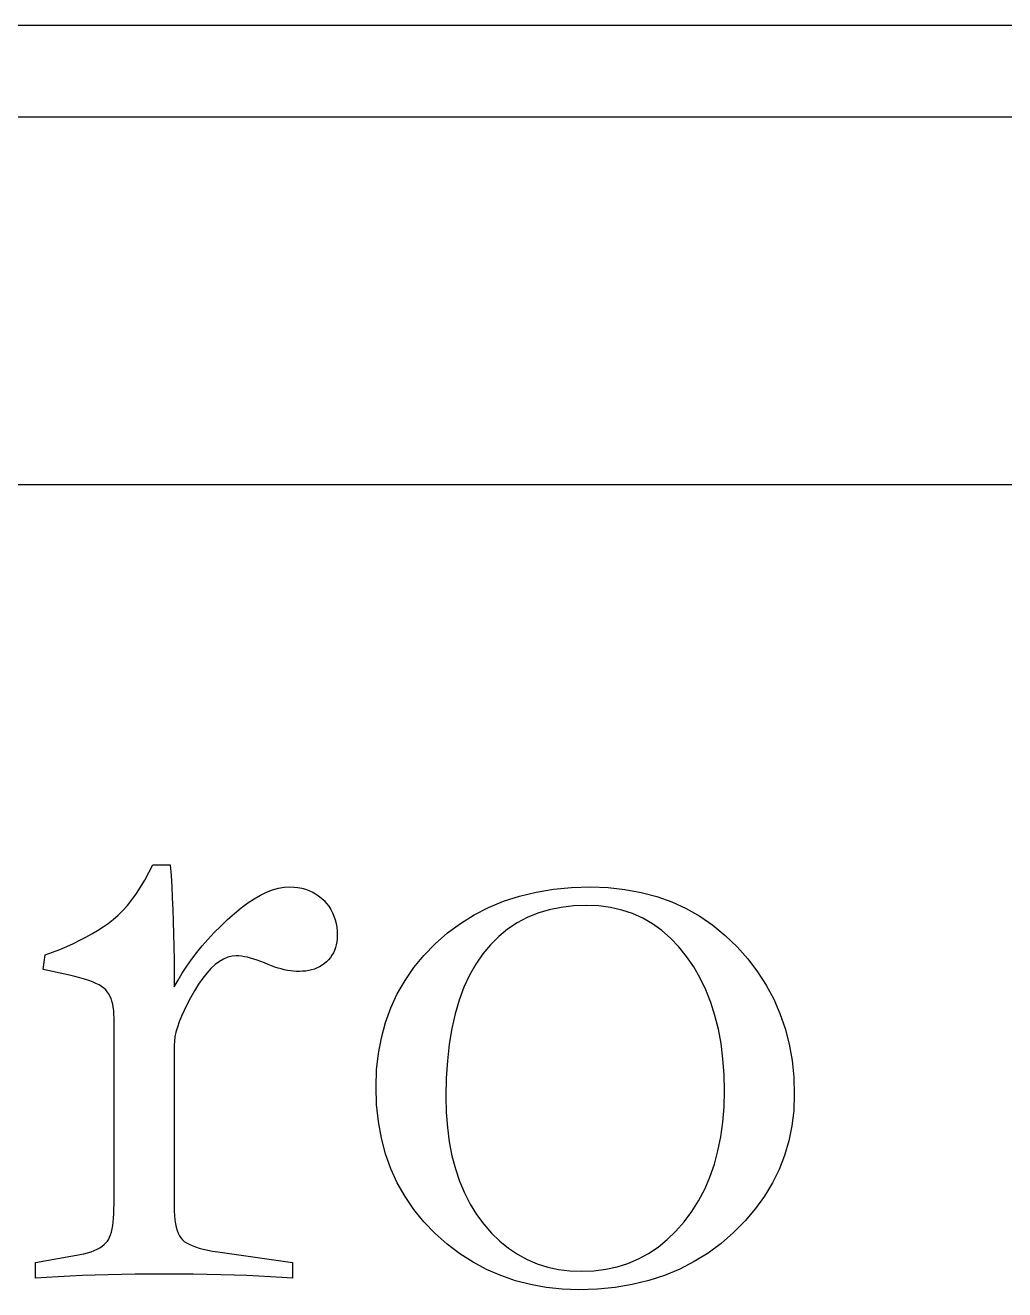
# Model space of a CAD drawing. Header units: millimetres. Extents: x -210 to 210, y -148 to 148.
# Drawn here: x -159.463 to -156.8, y 95.616 to 99.055 of the extents above; entities that cross this region are included whole.
import ezdxf

# ---------------------------------------------------------------- set-up
doc = ezdxf.new("R2010")
doc.units = ezdxf.units.MM
doc.layers.get('0').update_dxf_attribs({"lineweight": 18})

msp = doc.modelspace()

# ---------------------------------------------------------------- linework, layer by layer
at = {"color": 7, "lineweight": 30}
for p, q in [((-167.491, 99.0554), (-131.491, 99.0554)), ((-131.741, 98.8054), (-167.241, 98.8054)), ((-132.741, 97.8054), (-166.241, 97.8054))]:
    msp.add_line(p, q, dxfattribs=at)
at = {"color": 7, "lineweight": 30, "ltscale": 0.000577991}
msp.add_line((-159.1384, 96.7302), (-159.1273, 96.7505), dxfattribs=at)
at = {"color": 7, "lineweight": 30, "ltscale": 0.000601702}
msp.add_line((-159.1273, 96.7505), (-159.1166, 96.7721), dxfattribs=at)
at = {"color": 7, "lineweight": 30, "ltscale": 0.001188}
msp.add_line((-159.1166, 96.7721), (-159.0691, 96.7721), dxfattribs=at)
at = {"color": 7, "lineweight": 30, "ltscale": 0.000726349}
msp.add_line((-159.0691, 96.7721), (-159.0671, 96.7431), dxfattribs=at)
at = {"color": 7, "lineweight": 30, "ltscale": 0.000554909}
msp.add_line((-159.1497, 96.7111), (-159.1384, 96.7302), dxfattribs=at)
at = {"color": 7, "lineweight": 30, "ltscale": 0.00074956}
msp.add_line((-159.0671, 96.7431), (-159.0653, 96.7131), dxfattribs=at)
at = {"color": 7, "lineweight": 30, "ltscale": 0.000511705}
msp.add_line((-159.1734, 96.6767), (-159.1614, 96.6933), dxfattribs=at)
at = {"color": 7, "lineweight": 30, "ltscale": 0.000532569}
msp.add_line((-159.1614, 96.6933), (-159.1497, 96.7111), dxfattribs=at)
at = {"color": 7, "lineweight": 30, "ltscale": 0.000773113}
msp.add_line((-159.0653, 96.7131), (-159.0637, 96.6823), dxfattribs=at)
at = {"color": 7, "lineweight": 30, "ltscale": 0.000796486}
msp.add_line((-159.0637, 96.6823), (-159.0624, 96.6504), dxfattribs=at)
at = {"color": 7, "lineweight": 30, "ltscale": 0.000492272}
msp.add_line((-158.8407, 96.6795), (-158.8236, 96.6892), dxfattribs=at)
at = {"color": 7, "lineweight": 30, "ltscale": 0.00046163}
msp.add_line((-158.8236, 96.6892), (-158.807, 96.6972), dxfattribs=at)
at = {"color": 7, "lineweight": 30, "ltscale": 0.000435074}
msp.add_line((-158.807, 96.6972), (-158.7907, 96.7034), dxfattribs=at)
at = {"color": 7, "lineweight": 30, "ltscale": 0.000411129}
msp.add_line((-158.7907, 96.7034), (-158.7749, 96.7078), dxfattribs=at)
at = {"color": 7, "lineweight": 30, "ltscale": 0.00039096}
msp.add_line((-158.7749, 96.7078), (-158.7594, 96.7105), dxfattribs=at)
at = {"color": 7, "lineweight": 30, "ltscale": 0.000375256}
msp.add_line((-158.7594, 96.7105), (-158.7445, 96.7114), dxfattribs=at)
at = {"color": 7, "lineweight": 30, "ltscale": 0.00028473}
msp.add_line((-158.7445, 96.7114), (-158.7331, 96.711), dxfattribs=at)
at = {"color": 7, "lineweight": 30, "ltscale": 0.000275288}
msp.add_line((-158.7331, 96.711), (-158.7221, 96.7099), dxfattribs=at)
at = {"color": 7, "lineweight": 30, "ltscale": 0.000266479}
msp.add_line((-158.7221, 96.7099), (-158.7116, 96.708), dxfattribs=at)
at = {"color": 7, "lineweight": 30, "ltscale": 0.000259201}
msp.add_line((-158.7116, 96.708), (-158.7016, 96.7054), dxfattribs=at)
at = {"color": 7, "lineweight": 30, "ltscale": 0.000253586}
msp.add_line((-158.7016, 96.7054), (-158.692, 96.7021), dxfattribs=at)
at = {"color": 7, "lineweight": 30, "ltscale": 0.000250444}
msp.add_line((-158.692, 96.7021), (-158.6828, 96.6981), dxfattribs=at)
at = {"color": 7, "lineweight": 30, "ltscale": 0.000248432}
msp.add_line((-158.6828, 96.6981), (-158.6742, 96.6932), dxfattribs=at)
at = {"color": 7, "lineweight": 30, "ltscale": 0.00024821}
msp.add_line((-158.6742, 96.6932), (-158.6659, 96.6877), dxfattribs=at)
at = {"color": 7, "lineweight": 30, "ltscale": 0.000250695}
msp.add_line((-158.6659, 96.6877), (-158.6581, 96.6814), dxfattribs=at)
at = {"color": 7, "lineweight": 30, "ltscale": 0.001135}
msp.add_line((-158.1624, 96.6728), (-158.1192, 96.6866), dxfattribs=at)
at = {"color": 7, "lineweight": 30, "ltscale": 0.001163}
msp.add_line((-158.1192, 96.6866), (-158.074, 96.6975), dxfattribs=at)
at = {"color": 7, "lineweight": 30, "ltscale": 0.001197}
msp.add_line((-158.074, 96.6975), (-158.0267, 96.7052), dxfattribs=at)
at = {"color": 7, "lineweight": 30, "ltscale": 0.001237}
msp.add_line((-158.0267, 96.7052), (-157.9775, 96.7098), dxfattribs=at)
at = {"color": 7, "lineweight": 30, "ltscale": 0.001282}
msp.add_line((-157.9775, 96.7098), (-157.9262, 96.7114), dxfattribs=at)
at = {"color": 7, "lineweight": 30, "ltscale": 0.001193}
msp.add_line((-157.9262, 96.7114), (-157.8785, 96.7097), dxfattribs=at)
at = {"color": 7, "lineweight": 30, "ltscale": 0.001155}
for p, q in [((-157.8785, 96.7097), (-157.8326, 96.7049)), ((-158.5095, 96.1676), (-158.5079, 96.2138))]:
    msp.add_line(p, q, dxfattribs=at)
at = {"color": 7, "lineweight": 30, "ltscale": 0.001124}
msp.add_line((-157.8326, 96.7049), (-157.7883, 96.6967), dxfattribs=at)
at = {"color": 7, "lineweight": 30, "ltscale": 0.001099}
for p, q in [((-157.7883, 96.6967), (-157.7459, 96.6854)), ((-157.3968, 96.3262), (-157.3859, 96.2836))]:
    msp.add_line(p, q, dxfattribs=at)
at = {"color": 7, "lineweight": 30, "ltscale": 0.001081}
msp.add_line((-157.7459, 96.6854), (-157.7052, 96.6708), dxfattribs=at)
at = {"color": 7, "lineweight": 30, "ltscale": 0.000456267}
msp.add_line((-159.2112, 96.6344), (-159.1983, 96.6473), dxfattribs=at)
at = {"color": 7, "lineweight": 30, "ltscale": 0.000472927}
msp.add_line((-159.1983, 96.6473), (-159.1857, 96.6614), dxfattribs=at)
at = {"color": 7, "lineweight": 30, "ltscale": 0.000491737}
msp.add_line((-159.1857, 96.6614), (-159.1734, 96.6767), dxfattribs=at)
at = {"color": 7, "lineweight": 30, "ltscale": 0.0008201}
msp.add_line((-159.0624, 96.6504), (-159.0612, 96.6177), dxfattribs=at)
at = {"color": 7, "lineweight": 30, "ltscale": 0.000593408}
msp.add_line((-158.8946, 96.6397), (-158.8762, 96.6548), dxfattribs=at)
at = {"color": 7, "lineweight": 30, "ltscale": 0.000557799}
msp.add_line((-158.8762, 96.6548), (-158.8583, 96.668), dxfattribs=at)
at = {"color": 7, "lineweight": 30, "ltscale": 0.000523833}
msp.add_line((-158.8583, 96.668), (-158.8407, 96.6795), dxfattribs=at)
at = {"color": 7, "lineweight": 30, "ltscale": 0.000254164}
msp.add_line((-158.6581, 96.6814), (-158.6507, 96.6744), dxfattribs=at)
at = {"color": 7, "lineweight": 30, "ltscale": 0.000254512}
msp.add_line((-158.6507, 96.6744), (-158.644, 96.6668), dxfattribs=at)
at = {"color": 7, "lineweight": 30, "ltscale": 0.00025116}
msp.add_line((-158.644, 96.6668), (-158.6379, 96.6588), dxfattribs=at)
at = {"color": 7, "lineweight": 30, "ltscale": 0.000249815}
msp.add_line((-158.6379, 96.6588), (-158.6326, 96.6503), dxfattribs=at)
at = {"color": 7, "lineweight": 30, "ltscale": 0.000250309}
msp.add_line((-158.6326, 96.6503), (-158.6279, 96.6415), dxfattribs=at)
at = {"color": 7, "lineweight": 30, "ltscale": 0.001102}
for p, q in [((-158.2429, 96.6357), (-158.2037, 96.6558)), ((-158.4838, 95.986), (-158.495, 96.0286)), ((-158.0031, 95.6175), (-158.047, 95.6221))]:
    msp.add_line(p, q, dxfattribs=at)
at = {"color": 7, "lineweight": 30, "ltscale": 0.001115}
msp.add_line((-158.2037, 96.6558), (-158.1624, 96.6728), dxfattribs=at)
at = {"color": 7, "lineweight": 30, "ltscale": 0.00080152}
msp.add_line((-158.0387, 96.6493), (-158.0694, 96.6401), dxfattribs=at)
at = {"color": 7, "lineweight": 30, "ltscale": 0.000825374}
msp.add_line((-158.0063, 96.6559), (-158.0387, 96.6493), dxfattribs=at)
at = {"color": 7, "lineweight": 30, "ltscale": 0.000854902}
msp.add_line((-157.9724, 96.6599), (-158.0063, 96.6559), dxfattribs=at)
at = {"color": 7, "lineweight": 30, "ltscale": 0.000890962}
msp.add_line((-157.9368, 96.6612), (-157.9724, 96.6599), dxfattribs=at)
at = {"color": 7, "lineweight": 30, "ltscale": 0.000828509}
msp.add_line((-157.9036, 96.6598), (-157.9368, 96.6612), dxfattribs=at)
at = {"color": 7, "lineweight": 30, "ltscale": 0.00080175}
msp.add_line((-157.8718, 96.6557), (-157.9036, 96.6598), dxfattribs=at)
at = {"color": 7, "lineweight": 30, "ltscale": 0.000781648}
msp.add_line((-157.8414, 96.6487), (-157.8718, 96.6557), dxfattribs=at)
at = {"color": 7, "lineweight": 30, "ltscale": 0.000768603}
msp.add_line((-157.8122, 96.639), (-157.8414, 96.6487), dxfattribs=at)
at = {"color": 7, "lineweight": 30, "ltscale": 0.001072}
msp.add_line((-157.7052, 96.6708), (-157.6662, 96.6529), dxfattribs=at)
at = {"color": 7, "lineweight": 30, "ltscale": 0.00107}
msp.add_line((-157.6662, 96.6529), (-157.6289, 96.6318), dxfattribs=at)
at = {"color": 7, "lineweight": 30, "ltscale": 0.000427379}
msp.add_line((-159.2381, 96.6124), (-159.2245, 96.6228), dxfattribs=at)
at = {"color": 7, "lineweight": 30, "ltscale": 0.000440605}
msp.add_line((-159.2245, 96.6228), (-159.2112, 96.6344), dxfattribs=at)
at = {"color": 7, "lineweight": 30, "ltscale": 0.000843761}
msp.add_line((-159.0612, 96.6177), (-159.0603, 96.5839), dxfattribs=at)
at = {"color": 7, "lineweight": 30, "ltscale": 0.000642002}
msp.add_line((-158.9319, 96.6052), (-158.9134, 96.6229), dxfattribs=at)
at = {"color": 7, "lineweight": 30, "ltscale": 0.000630294}
msp.add_line((-158.9134, 96.6229), (-158.8946, 96.6397), dxfattribs=at)
at = {"color": 7, "lineweight": 30, "ltscale": 0.00025183}
msp.add_line((-158.6279, 96.6415), (-158.624, 96.6322), dxfattribs=at)
at = {"color": 7, "lineweight": 30, "ltscale": 0.0002561}
msp.add_line((-158.624, 96.6322), (-158.6208, 96.6225), dxfattribs=at)
at = {"color": 7, "lineweight": 30, "ltscale": 0.000260726}
msp.add_line((-158.6208, 96.6225), (-158.6183, 96.6123), dxfattribs=at)
at = {"color": 7, "lineweight": 30, "ltscale": 0.001095}
msp.add_line((-158.2801, 96.6125), (-158.2429, 96.6357), dxfattribs=at)
at = {"color": 7, "lineweight": 30, "ltscale": 0.000774355}
msp.add_line((-158.1259, 96.6137), (-158.1517, 96.5965), dxfattribs=at)
at = {"color": 7, "lineweight": 30, "ltscale": 0.000776003}
msp.add_line((-158.0984, 96.6282), (-158.1259, 96.6137), dxfattribs=at)
at = {"color": 7, "lineweight": 30, "ltscale": 0.000784614}
msp.add_line((-158.0694, 96.6401), (-158.0984, 96.6282), dxfattribs=at)
at = {"color": 7, "lineweight": 30, "ltscale": 0.000763186}
msp.add_line((-157.7843, 96.6266), (-157.8122, 96.639), dxfattribs=at)
at = {"color": 7, "lineweight": 30, "ltscale": 0.000764715}
msp.add_line((-157.7578, 96.6113), (-157.7843, 96.6266), dxfattribs=at)
at = {"color": 7, "lineweight": 30, "ltscale": 0.001077}
for p, q in [((-157.6289, 96.6318), (-157.5934, 96.6075)), ((-158.3035, 96.3262), (-158.3105, 96.2837))]:
    msp.add_line(p, q, dxfattribs=at)
at = {"color": 7, "lineweight": 30, "ltscale": 0.000461275}
msp.add_line((-159.2984, 96.5752), (-159.2823, 96.5841), dxfattribs=at)
at = {"color": 7, "lineweight": 30, "ltscale": 0.000448992}
msp.add_line((-159.2823, 96.5841), (-159.2669, 96.5933), dxfattribs=at)
at = {"color": 7, "lineweight": 30, "ltscale": 0.00043715}
msp.add_line((-159.2669, 96.5933), (-159.2521, 96.6027), dxfattribs=at)
at = {"color": 7, "lineweight": 30, "ltscale": 0.00042652}
msp.add_line((-159.2521, 96.6027), (-159.2381, 96.6124), dxfattribs=at)
at = {"color": 7, "lineweight": 30, "ltscale": 0.00086729}
msp.add_line((-159.0603, 96.5839), (-159.0595, 96.5492), dxfattribs=at)
at = {"color": 7, "lineweight": 30, "ltscale": 0.000615005}
msp.add_line((-158.9664, 96.5693), (-158.9496, 96.5873), dxfattribs=at)
at = {"color": 7, "lineweight": 30, "ltscale": 0.000628505}
msp.add_line((-158.9496, 96.5873), (-158.9319, 96.6052), dxfattribs=at)
at = {"color": 7, "lineweight": 30, "ltscale": 0.000267787}
msp.add_line((-158.6183, 96.6123), (-158.6165, 96.6018), dxfattribs=at)
at = {"color": 7, "lineweight": 30, "ltscale": 0.000275763}
msp.add_line((-158.6165, 96.6018), (-158.6155, 96.5908), dxfattribs=at)
at = {"color": 7, "lineweight": 30, "ltscale": 0.000285272}
msp.add_line((-158.6155, 96.5908), (-158.6151, 96.5794), dxfattribs=at)
at = {"color": 7, "lineweight": 30, "ltscale": 0.000219834}
msp.add_line((-158.6151, 96.5794), (-158.6154, 96.5706), dxfattribs=at)
at = {"color": 7, "lineweight": 30, "ltscale": 0.001108}
msp.add_line((-158.3485, 96.5569), (-158.3153, 96.5863), dxfattribs=at)
at = {"color": 7, "lineweight": 30, "ltscale": 0.001098}
for p, q in [((-158.3153, 96.5863), (-158.2801, 96.6125)), ((-158.3485, 95.769), (-158.3791, 95.8006)), ((-158.3156, 95.74), (-158.3485, 95.769))]:
    msp.add_line(p, q, dxfattribs=at)
at = {"color": 7, "lineweight": 30, "ltscale": 0.000780498}
msp.add_line((-158.1517, 96.5965), (-158.1758, 96.5767), dxfattribs=at)
at = {"color": 7, "lineweight": 30, "ltscale": 0.000774551}
msp.add_line((-157.7326, 96.5933), (-157.7578, 96.6113), dxfattribs=at)
at = {"color": 7, "lineweight": 30, "ltscale": 0.000791713}
msp.add_line((-157.7087, 96.5725), (-157.7326, 96.5933), dxfattribs=at)
at = {"color": 7, "lineweight": 30, "ltscale": 0.00109}
msp.add_line((-157.5934, 96.6075), (-157.5596, 96.5799), dxfattribs=at)
at = {"color": 7, "lineweight": 30, "ltscale": 0.001111}
for p, q in [((-157.5596, 96.5799), (-157.5276, 96.549)), ((-157.5708, 95.7421), (-157.6065, 95.7156))]:
    msp.add_line(p, q, dxfattribs=at)
at = {"color": 7, "lineweight": 30, "ltscale": 0.000511969}
msp.add_line((-159.3698, 96.5418), (-159.3509, 96.5498), dxfattribs=at)
at = {"color": 7, "lineweight": 30, "ltscale": 0.000499038}
msp.add_line((-159.3509, 96.5498), (-159.3328, 96.5581), dxfattribs=at)
at = {"color": 7, "lineweight": 30, "ltscale": 0.00048565}
msp.add_line((-159.3328, 96.5581), (-159.3153, 96.5665), dxfattribs=at)
at = {"color": 7, "lineweight": 30, "ltscale": 0.000473284}
msp.add_line((-159.3153, 96.5665), (-159.2984, 96.5752), dxfattribs=at)
at = {"color": 7, "lineweight": 30, "ltscale": 0.000890826}
msp.add_line((-159.0595, 96.5492), (-159.059, 96.5136), dxfattribs=at)
at = {"color": 7, "lineweight": 30, "ltscale": 0.000590429}
msp.add_line((-158.9972, 96.5329), (-158.9822, 96.5511), dxfattribs=at)
at = {"color": 7, "lineweight": 30, "ltscale": 0.000602735}
msp.add_line((-158.9822, 96.5511), (-158.9664, 96.5693), dxfattribs=at)
at = {"color": 7, "lineweight": 30, "ltscale": 0.000194327}
msp.add_line((-158.6198, 96.5464), (-158.6224, 96.5391), dxfattribs=at)
at = {"color": 7, "lineweight": 30, "ltscale": 0.000198571}
msp.add_line((-158.6177, 96.5541), (-158.6198, 96.5464), dxfattribs=at)
at = {"color": 7, "lineweight": 30, "ltscale": 0.000204395}
msp.add_line((-158.6163, 96.5622), (-158.6177, 96.5541), dxfattribs=at)
at = {"color": 7, "lineweight": 30, "ltscale": 0.00021173}
msp.add_line((-158.6154, 96.5706), (-158.6163, 96.5622), dxfattribs=at)
at = {"color": 7, "lineweight": 30, "ltscale": 0.001101}
msp.add_line((-158.3791, 96.5253), (-158.3485, 96.5569), dxfattribs=at)
at = {"color": 7, "lineweight": 30, "ltscale": 0.000815567}
msp.add_line((-158.1983, 96.5543), (-158.2192, 96.5292), dxfattribs=at)
at = {"color": 7, "lineweight": 30, "ltscale": 0.00079479}
msp.add_line((-158.1758, 96.5767), (-158.1983, 96.5543), dxfattribs=at)
at = {"color": 7, "lineweight": 30, "ltscale": 0.000815348}
msp.add_line((-157.6861, 96.549), (-157.7087, 96.5725), dxfattribs=at)
at = {"color": 7, "lineweight": 30, "ltscale": 0.000845712}
msp.add_line((-157.6649, 96.5226), (-157.6861, 96.549), dxfattribs=at)
at = {"color": 7, "lineweight": 30, "ltscale": 0.001113}
for p, q in [((-157.5276, 96.549), (-157.498, 96.5158)), ((-157.5619, 96.1571), (-157.563, 96.2016))]:
    msp.add_line(p, q, dxfattribs=at)
at = {"color": 7, "lineweight": 30, "ltscale": 0.000998674}
msp.add_line((-159.4149, 96.487), (-159.4096, 96.5266), dxfattribs=at)
at = {"color": 7, "lineweight": 30, "ltscale": 0.000540241}
msp.add_line((-159.4096, 96.5266), (-159.3894, 96.5341), dxfattribs=at)
at = {"color": 7, "lineweight": 30, "ltscale": 0.000526039}
msp.add_line((-159.3894, 96.5341), (-159.3698, 96.5418), dxfattribs=at)
at = {"color": 7, "lineweight": 30, "ltscale": 0.000914606}
msp.add_line((-159.059, 96.5136), (-159.0587, 96.477), dxfattribs=at)
at = {"color": 7, "lineweight": 30, "ltscale": 0.000568725}
msp.add_line((-159.0244, 96.4959), (-159.0112, 96.5144), dxfattribs=at)
at = {"color": 7, "lineweight": 30, "ltscale": 0.000579247}
msp.add_line((-159.0112, 96.5144), (-158.9972, 96.5329), dxfattribs=at)
at = {"color": 7, "lineweight": 30, "ltscale": 0.000330274}
msp.add_line((-158.9242, 96.5154), (-158.9357, 96.5087), dxfattribs=at)
at = {"color": 7, "lineweight": 30, "ltscale": 0.000311207}
msp.add_line((-158.9127, 96.5201), (-158.9242, 96.5154), dxfattribs=at)
at = {"color": 7, "lineweight": 30, "ltscale": 0.000297037}
msp.add_line((-158.9012, 96.523), (-158.9127, 96.5201), dxfattribs=at)
at = {"color": 7, "lineweight": 30, "ltscale": 0.000290135}
msp.add_line((-158.8896, 96.5239), (-158.9012, 96.523), dxfattribs=at)
at = {"color": 7, "lineweight": 30, "ltscale": 0.000176338}
msp.add_line((-158.8826, 96.5237), (-158.8896, 96.5239), dxfattribs=at)
at = {"color": 7, "lineweight": 30, "ltscale": 0.000186259}
msp.add_line((-158.8752, 96.523), (-158.8826, 96.5237), dxfattribs=at)
at = {"color": 7, "lineweight": 30, "ltscale": 0.000196783}
msp.add_line((-158.8674, 96.5218), (-158.8752, 96.523), dxfattribs=at)
at = {"color": 7, "lineweight": 30, "ltscale": 0.000208653}
msp.add_line((-158.8592, 96.5201), (-158.8674, 96.5218), dxfattribs=at)
at = {"color": 7, "lineweight": 30, "ltscale": 0.000219504}
msp.add_line((-158.8507, 96.518), (-158.8592, 96.5201), dxfattribs=at)
at = {"color": 7, "lineweight": 30, "ltscale": 0.0002314}
msp.add_line((-158.8418, 96.5154), (-158.8507, 96.518), dxfattribs=at)
at = {"color": 7, "lineweight": 30, "ltscale": 0.000244459}
msp.add_line((-158.8325, 96.5123), (-158.8418, 96.5154), dxfattribs=at)
at = {"color": 7, "lineweight": 30, "ltscale": 0.000257017}
msp.add_line((-158.8229, 96.5087), (-158.8325, 96.5123), dxfattribs=at)
at = {"color": 7, "lineweight": 30, "ltscale": 0.000194216}
msp.add_line((-158.6386, 96.5136), (-158.6442, 96.5081), dxfattribs=at)
at = {"color": 7, "lineweight": 30, "ltscale": 0.000190731}
msp.add_line((-158.6337, 96.5194), (-158.6386, 96.5136), dxfattribs=at)
at = {"color": 7, "lineweight": 30, "ltscale": 0.000189602}
msp.add_line((-158.6294, 96.5256), (-158.6337, 96.5194), dxfattribs=at)
at = {"color": 7, "lineweight": 30, "ltscale": 0.000189523}
msp.add_line((-158.6256, 96.5322), (-158.6294, 96.5256), dxfattribs=at)
at = {"color": 7, "lineweight": 30, "ltscale": 0.000190845}
msp.add_line((-158.6224, 96.5391), (-158.6256, 96.5322), dxfattribs=at)
at = {"color": 7, "lineweight": 30, "ltscale": 0.001078}
msp.add_line((-158.4065, 96.492), (-158.3791, 96.5253), dxfattribs=at)
at = {"color": 7, "lineweight": 30, "ltscale": 0.000838993}
msp.add_line((-158.2192, 96.5292), (-158.2382, 96.5016), dxfattribs=at)
at = {"color": 7, "lineweight": 30, "ltscale": 0.000866304}
msp.add_line((-157.6453, 96.494), (-157.6649, 96.5226), dxfattribs=at)
at = {"color": 7, "lineweight": 30, "ltscale": 0.001093}
for p, q in [((-157.498, 96.5158), (-157.4716, 96.481)), ((-158.5031, 96.2584), (-158.495, 96.3013))]:
    msp.add_line(p, q, dxfattribs=at)
at = {"color": 7, "lineweight": 30, "ltscale": 0.001826}
msp.add_line((-159.3436, 96.4712), (-159.4149, 96.487), dxfattribs=at)
at = {"color": 7, "lineweight": 30, "ltscale": 0.00093842}
msp.add_line((-159.0587, 96.477), (-159.0586, 96.4395), dxfattribs=at)
at = {"color": 7, "lineweight": 30, "ltscale": 0.000549578}
msp.add_line((-159.0481, 96.4584), (-159.0367, 96.4772), dxfattribs=at)
at = {"color": 7, "lineweight": 30, "ltscale": 0.000558641}
msp.add_line((-159.0367, 96.4772), (-159.0244, 96.4959), dxfattribs=at)
at = {"color": 7, "lineweight": 30, "ltscale": 0.000453621}
msp.add_line((-158.9696, 96.4774), (-158.9809, 96.4631), dxfattribs=at)
at = {"color": 7, "lineweight": 30, "ltscale": 0.000417868}
msp.add_line((-158.9584, 96.4897), (-158.9696, 96.4774), dxfattribs=at)
at = {"color": 7, "lineweight": 30, "ltscale": 0.000385226}
msp.add_line((-158.947, 96.5002), (-158.9584, 96.4897), dxfattribs=at)
at = {"color": 7, "lineweight": 30, "ltscale": 0.00035595}
msp.add_line((-158.9357, 96.5087), (-158.947, 96.5002), dxfattribs=at)
at = {"color": 7, "lineweight": 30, "ltscale": 0.00026982}
msp.add_line((-158.8129, 96.5047), (-158.8229, 96.5087), dxfattribs=at)
at = {"color": 7, "lineweight": 30, "ltscale": 0.00028221}
msp.add_line((-158.8025, 96.5002), (-158.8129, 96.5047), dxfattribs=at)
at = {"color": 7, "lineweight": 30, "ltscale": 0.000240143}
msp.add_line((-158.7936, 96.4967), (-158.8025, 96.5002), dxfattribs=at)
at = {"color": 7, "lineweight": 30, "ltscale": 0.000234074}
msp.add_line((-158.7848, 96.4935), (-158.7936, 96.4967), dxfattribs=at)
at = {"color": 7, "lineweight": 30, "ltscale": 0.000228195}
msp.add_line((-158.7761, 96.4908), (-158.7848, 96.4935), dxfattribs=at)
at = {"color": 7, "lineweight": 30, "ltscale": 0.00022338}
msp.add_line((-158.7675, 96.4884), (-158.7761, 96.4908), dxfattribs=at)
at = {"color": 7, "lineweight": 30, "ltscale": 0.000218823}
msp.add_line((-158.759, 96.4863), (-158.7675, 96.4884), dxfattribs=at)
at = {"color": 7, "lineweight": 30, "ltscale": 0.000213889}
msp.add_line((-158.7506, 96.4847), (-158.759, 96.4863), dxfattribs=at)
at = {"color": 7, "lineweight": 30, "ltscale": 0.000209284}
msp.add_line((-158.7423, 96.4834), (-158.7506, 96.4847), dxfattribs=at)
at = {"color": 7, "lineweight": 30, "ltscale": 0.000205766}
msp.add_line((-158.7341, 96.4825), (-158.7423, 96.4834), dxfattribs=at)
at = {"color": 7, "lineweight": 30, "ltscale": 0.000202645}
msp.add_line((-158.726, 96.4819), (-158.7341, 96.4825), dxfattribs=at)
at = {"color": 7, "lineweight": 30, "ltscale": 0.000199184}
msp.add_line((-158.7181, 96.4817), (-158.726, 96.4819), dxfattribs=at)
at = {"color": 7, "lineweight": 30, "ltscale": 0.000220591}
msp.add_line((-158.7092, 96.482), (-158.7181, 96.4817), dxfattribs=at)
at = {"color": 7, "lineweight": 30, "ltscale": 0.000213782}
msp.add_line((-158.7007, 96.4828), (-158.7092, 96.482), dxfattribs=at)
at = {"color": 7, "lineweight": 30, "ltscale": 0.000207113}
msp.add_line((-158.6926, 96.4841), (-158.7007, 96.4828), dxfattribs=at)
at = {"color": 7, "lineweight": 30, "ltscale": 0.000201435}
msp.add_line((-158.6847, 96.4859), (-158.6926, 96.4841), dxfattribs=at)
at = {"color": 7, "lineweight": 30, "ltscale": 0.00019829}
msp.add_line((-158.6771, 96.4883), (-158.6847, 96.4859), dxfattribs=at)
at = {"color": 7, "lineweight": 30, "ltscale": 0.000194873}
msp.add_line((-158.6699, 96.4912), (-158.6771, 96.4883), dxfattribs=at)
at = {"color": 7, "lineweight": 30, "ltscale": 0.000192521}
msp.add_line((-158.663, 96.4946), (-158.6699, 96.4912), dxfattribs=at)
at = {"color": 7, "lineweight": 30, "ltscale": 0.000192994}
msp.add_line((-158.6564, 96.4986), (-158.663, 96.4946), dxfattribs=at)
at = {"color": 7, "lineweight": 30, "ltscale": 0.000192457}
msp.add_line((-158.6501, 96.5031), (-158.6564, 96.4986), dxfattribs=at)
at = {"color": 7, "lineweight": 30, "ltscale": 0.000195101}
msp.add_line((-158.6442, 96.5081), (-158.6501, 96.5031), dxfattribs=at)
at = {"color": 7, "lineweight": 30, "ltscale": 0.001062}
for p, q in [((-158.4307, 96.457), (-158.4065, 96.492)), ((-158.0895, 95.6297), (-158.1306, 95.6404))]:
    msp.add_line(p, q, dxfattribs=at)
at = {"color": 7, "lineweight": 30, "ltscale": 0.000865407}
msp.add_line((-158.2382, 96.5016), (-158.2553, 96.4715), dxfattribs=at)
at = {"color": 7, "lineweight": 30, "ltscale": 0.000876385}
msp.add_line((-157.6278, 96.4637), (-157.6453, 96.494), dxfattribs=at)
at = {"color": 7, "lineweight": 30, "ltscale": 0.00108}
for p, q in [((-157.4716, 96.481), (-157.4482, 96.4446)), ((-157.3719, 96.1465), (-157.3736, 96.1033)), ((-158.047, 95.6221), (-158.0895, 95.6297))]:
    msp.add_line(p, q, dxfattribs=at)
at = {"color": 7, "lineweight": 30, "ltscale": 0.000378097}
msp.add_line((-159.3288, 96.4679), (-159.3436, 96.4712), dxfattribs=at)
at = {"color": 7, "lineweight": 30, "ltscale": 0.000352224}
msp.add_line((-159.3152, 96.4645), (-159.3288, 96.4679), dxfattribs=at)
at = {"color": 7, "lineweight": 30, "ltscale": 0.000327442}
msp.add_line((-159.3026, 96.4609), (-159.3152, 96.4645), dxfattribs=at)
at = {"color": 7, "lineweight": 30, "ltscale": 0.00030304}
msp.add_line((-159.291, 96.4572), (-159.3026, 96.4609), dxfattribs=at)
at = {"color": 7, "lineweight": 30, "ltscale": 0.000278401}
msp.add_line((-159.2806, 96.4533), (-159.291, 96.4572), dxfattribs=at)
at = {"color": 7, "lineweight": 30, "ltscale": 0.00025433}
msp.add_line((-159.2713, 96.4493), (-159.2806, 96.4533), dxfattribs=at)
at = {"color": 7, "lineweight": 30, "ltscale": 0.000231847}
msp.add_line((-159.263, 96.4451), (-159.2713, 96.4493), dxfattribs=at)
at = {"color": 7, "lineweight": 30, "ltscale": 0.00021043}
msp.add_line((-159.2558, 96.4407), (-159.263, 96.4451), dxfattribs=at)
at = {"color": 7, "lineweight": 30, "ltscale": 0.000540918}
msp.add_line((-159.0586, 96.4395), (-159.0481, 96.4584), dxfattribs=at)
at = {"color": 7, "lineweight": 30, "ltscale": 0.000529882}
msp.add_line((-158.992, 96.447), (-159.0031, 96.4289), dxfattribs=at)
at = {"color": 7, "lineweight": 30, "ltscale": 0.00049109}
msp.add_line((-158.9809, 96.4631), (-158.992, 96.447), dxfattribs=at)
at = {"color": 7, "lineweight": 30, "ltscale": 0.001052}
for p, q in [((-158.4516, 96.4205), (-158.4307, 96.457)), ((-158.1306, 95.6404), (-158.1704, 95.6542))]:
    msp.add_line(p, q, dxfattribs=at)
at = {"color": 7, "lineweight": 30, "ltscale": 0.000897616}
msp.add_line((-158.2553, 96.4715), (-158.2703, 96.4389), dxfattribs=at)
at = {"color": 7, "lineweight": 30, "ltscale": 0.000891316}
msp.add_line((-157.6124, 96.4315), (-157.6278, 96.4637), dxfattribs=at)
at = {"color": 7, "lineweight": 30, "ltscale": 0.001075}
for p, q in [((-157.4482, 96.4446), (-157.428, 96.4067)), ((-158.2814, 95.7139), (-158.3156, 95.74))]:
    msp.add_line(p, q, dxfattribs=at)
at = {"color": 7, "lineweight": 30, "ltscale": 0.000189823}
msp.add_line((-159.2497, 96.4362), (-159.2558, 96.4407), dxfattribs=at)
at = {"color": 7, "lineweight": 30, "ltscale": 0.000171677}
msp.add_line((-159.2446, 96.4316), (-159.2497, 96.4362), dxfattribs=at)
at = {"color": 7, "lineweight": 30, "ltscale": 0.000165239}
msp.add_line((-159.2404, 96.4265), (-159.2446, 96.4316), dxfattribs=at)
at = {"color": 7, "lineweight": 30, "ltscale": 0.000169869}
msp.add_line((-159.2366, 96.4209), (-159.2404, 96.4265), dxfattribs=at)
at = {"color": 7, "lineweight": 30, "ltscale": 0.000176321}
msp.add_line((-159.2332, 96.4147), (-159.2366, 96.4209), dxfattribs=at)
at = {"color": 7, "lineweight": 30, "ltscale": 0.000184706}
msp.add_line((-159.2303, 96.4079), (-159.2332, 96.4147), dxfattribs=at)
at = {"color": 7, "lineweight": 30, "ltscale": 0.000193915}
msp.add_line((-159.2278, 96.4005), (-159.2303, 96.4079), dxfattribs=at)
at = {"color": 7, "lineweight": 30, "ltscale": 0.000502059}
msp.add_line((-159.0137, 96.4103), (-159.0231, 96.3926), dxfattribs=at)
at = {"color": 7, "lineweight": 30, "ltscale": 0.000534006}
msp.add_line((-159.0031, 96.4289), (-159.0137, 96.4103), dxfattribs=at)
at = {"color": 7, "lineweight": 30, "ltscale": 0.001051}
for p, q in [((-158.4693, 96.3824), (-158.4516, 96.4205)), ((-158.2087, 95.6711), (-158.2457, 95.691))]:
    msp.add_line(p, q, dxfattribs=at)
at = {"color": 7, "lineweight": 30, "ltscale": 0.000935551}
msp.add_line((-158.2703, 96.4389), (-158.2834, 96.4038), dxfattribs=at)
at = {"color": 7, "lineweight": 30, "ltscale": 0.000911119}
msp.add_line((-157.599, 96.3976), (-157.6124, 96.4315), dxfattribs=at)
at = {"color": 7, "lineweight": 30, "ltscale": 0.001076}
msp.add_line((-157.428, 96.4067), (-157.4108, 96.3672), dxfattribs=at)
at = {"color": 7, "lineweight": 30, "ltscale": 0.000205029}
msp.add_line((-159.2258, 96.3926), (-159.2278, 96.4005), dxfattribs=at)
at = {"color": 7, "lineweight": 30, "ltscale": 0.000216762}
msp.add_line((-159.2242, 96.3841), (-159.2258, 96.3926), dxfattribs=at)
at = {"color": 7, "lineweight": 30, "ltscale": 0.00022948}
msp.add_line((-159.2231, 96.375), (-159.2242, 96.3841), dxfattribs=at)
at = {"color": 7, "lineweight": 30, "ltscale": 0.000242624}
msp.add_line((-159.2224, 96.3653), (-159.2231, 96.375), dxfattribs=at)
at = {"color": 7, "lineweight": 30, "ltscale": 0.000439674}
msp.add_line((-159.0314, 96.3757), (-159.0386, 96.3597), dxfattribs=at)
at = {"color": 7, "lineweight": 30, "ltscale": 0.000470693}
msp.add_line((-159.0231, 96.3926), (-159.0314, 96.3757), dxfattribs=at)
at = {"color": 7, "lineweight": 30, "ltscale": 0.001057}
msp.add_line((-158.4838, 96.3427), (-158.4693, 96.3824), dxfattribs=at)
at = {"color": 7, "lineweight": 30, "ltscale": 0.000978762}
msp.add_line((-158.2834, 96.4038), (-158.2944, 96.3662), dxfattribs=at)
at = {"color": 7, "lineweight": 30, "ltscale": 0.000935714}
msp.add_line((-157.5877, 96.3619), (-157.599, 96.3976), dxfattribs=at)
at = {"color": 7, "lineweight": 30, "ltscale": 0.000256785}
msp.add_line((-159.2222, 96.355), (-159.2224, 96.3653), dxfattribs=at)
at = {"color": 7, "lineweight": 30, "ltscale": 0.01267}
msp.add_line((-159.2222, 95.8482), (-159.2222, 96.355), dxfattribs=at)
at = {"color": 7, "lineweight": 30, "ltscale": 0.000380145}
msp.add_line((-159.0447, 96.3445), (-159.0497, 96.3301), dxfattribs=at)
at = {"color": 7, "lineweight": 30, "ltscale": 0.000409616}
msp.add_line((-159.0386, 96.3597), (-159.0447, 96.3445), dxfattribs=at)
at = {"color": 7, "lineweight": 30, "ltscale": 0.001071}
for p, q in [((-158.495, 96.3013), (-158.4838, 96.3427)), ((-157.563, 96.2016), (-157.5661, 96.2443))]:
    msp.add_line(p, q, dxfattribs=at)
at = {"color": 7, "lineweight": 30, "ltscale": 0.001026}
for p, q in [((-158.2944, 96.3662), (-158.3035, 96.3262)), ((-157.3868, 96.0208), (-157.3983, 95.9814)), ((-159.0466, 95.6581), (-159.0876, 95.6582))]:
    msp.add_line(p, q, dxfattribs=at)
at = {"color": 7, "lineweight": 30, "ltscale": 0.000964245}
msp.add_line((-157.5784, 96.3245), (-157.5877, 96.3619), dxfattribs=at)
at = {"color": 7, "lineweight": 30, "ltscale": 0.001084}
for p, q in [((-157.4108, 96.3672), (-157.3968, 96.3262)), ((-157.4775, 95.8365), (-157.5055, 95.8035))]:
    msp.add_line(p, q, dxfattribs=at)
at = {"color": 7, "lineweight": 30, "ltscale": 0.000298496}
msp.add_line((-159.0564, 96.3039), (-159.058, 96.2921), dxfattribs=at)
at = {"color": 7, "lineweight": 30, "ltscale": 0.000324329}
msp.add_line((-159.0536, 96.3166), (-159.0564, 96.3039), dxfattribs=at)
at = {"color": 7, "lineweight": 30, "ltscale": 0.000351413}
msp.add_line((-159.0497, 96.3301), (-159.0536, 96.3166), dxfattribs=at)
at = {"color": 7, "lineweight": 30, "ltscale": 0.000996774}
msp.add_line((-157.5712, 96.2853), (-157.5784, 96.3245), dxfattribs=at)
at = {"color": 7, "lineweight": 30, "ltscale": 0.000274811}
msp.add_line((-159.058, 96.2921), (-159.0586, 96.2811), dxfattribs=at)
at = {"color": 7, "lineweight": 30, "ltscale": 0.010954}
msp.add_line((-159.0586, 96.2811), (-159.0586, 95.8429), dxfattribs=at)
at = {"color": 7, "lineweight": 30, "ltscale": 0.001132}
for p, q in [((-158.3105, 96.2837), (-158.3155, 96.2387)), ((-157.9579, 95.616), (-158.0031, 95.6175))]:
    msp.add_line(p, q, dxfattribs=at)
at = {"color": 7, "lineweight": 30, "ltscale": 0.001033}
msp.add_line((-157.5661, 96.2443), (-157.5712, 96.2853), dxfattribs=at)
at = {"color": 7, "lineweight": 30, "ltscale": 0.001121}
for p, q in [((-157.3859, 96.2836), (-157.3781, 96.2395)), ((-158.5079, 96.2138), (-158.5031, 96.2584))]:
    msp.add_line(p, q, dxfattribs=at)
at = {"color": 7, "lineweight": 30, "ltscale": 0.00119}
msp.add_line((-158.3155, 96.2387), (-158.3185, 96.1912), dxfattribs=at)
at = {"color": 7, "lineweight": 30, "ltscale": 0.001148}
msp.add_line((-157.3781, 96.2395), (-157.3735, 96.1938), dxfattribs=at)
at = {"color": 7, "lineweight": 30, "ltscale": 0.001205}
msp.add_line((-158.5079, 96.1194), (-158.5095, 96.1676), dxfattribs=at)
at = {"color": 7, "lineweight": 30, "ltscale": 0.001249}
msp.add_line((-158.3185, 96.1912), (-158.3195, 96.1412), dxfattribs=at)
at = {"color": 7, "lineweight": 30, "ltscale": 0.001182}
msp.add_line((-157.3735, 96.1938), (-157.3719, 96.1465), dxfattribs=at)
at = {"color": 7, "lineweight": 30, "ltscale": 0.001073}
msp.add_line((-158.3195, 96.1412), (-158.3185, 96.0983), dxfattribs=at)
at = {"color": 7, "lineweight": 30, "ltscale": 0.001087}
msp.add_line((-157.563, 96.1136), (-157.5619, 96.1571), dxfattribs=at)
at = {"color": 7, "lineweight": 30, "ltscale": 0.001164}
msp.add_line((-158.5031, 96.0731), (-158.5079, 96.1194), dxfattribs=at)
at = {"color": 7, "lineweight": 30, "ltscale": 0.00103}
msp.add_line((-158.3185, 96.0983), (-158.3154, 96.0572), dxfattribs=at)
at = {"color": 7, "lineweight": 30, "ltscale": 0.001046}
msp.add_line((-157.5663, 96.0719), (-157.563, 96.1136), dxfattribs=at)
at = {"color": 7, "lineweight": 30, "ltscale": 0.001055}
msp.add_line((-157.3736, 96.1033), (-157.3785, 96.0614), dxfattribs=at)
at = {"color": 7, "lineweight": 30, "ltscale": 0.00113}
msp.add_line((-158.495, 96.0286), (-158.5031, 96.0731), dxfattribs=at)
at = {"color": 7, "lineweight": 30, "ltscale": 0.001009}
msp.add_line((-157.5718, 96.0319), (-157.5663, 96.0719), dxfattribs=at)
at = {"color": 7, "lineweight": 30, "ltscale": 0.000989954}
msp.add_line((-158.3154, 96.0572), (-158.3102, 96.018), dxfattribs=at)
at = {"color": 7, "lineweight": 30, "ltscale": 0.000975292}
msp.add_line((-157.5795, 95.9936), (-157.5718, 96.0319), dxfattribs=at)
at = {"color": 7, "lineweight": 30, "ltscale": 0.001037}
msp.add_line((-157.3785, 96.0614), (-157.3868, 96.0208), dxfattribs=at)
at = {"color": 7, "lineweight": 30, "ltscale": 0.000953285}
msp.add_line((-158.3102, 96.018), (-158.303, 95.9805), dxfattribs=at)
at = {"color": 7, "lineweight": 30, "ltscale": 0.001082}
msp.add_line((-158.4693, 95.9452), (-158.4838, 95.986), dxfattribs=at)
at = {"color": 7, "lineweight": 30, "ltscale": 0.000920248}
msp.add_line((-158.303, 95.9805), (-158.2937, 95.9449), dxfattribs=at)
at = {"color": 7, "lineweight": 30, "ltscale": 0.00094535}
msp.add_line((-157.5893, 95.9571), (-157.5795, 95.9936), dxfattribs=at)
at = {"color": 7, "lineweight": 30, "ltscale": 0.001023}
msp.add_line((-157.3983, 95.9814), (-157.4131, 95.9433), dxfattribs=at)
at = {"color": 7, "lineweight": 30, "ltscale": 0.001069}
msp.add_line((-158.4516, 95.9063), (-158.4693, 95.9452), dxfattribs=at)
at = {"color": 7, "lineweight": 30, "ltscale": 0.000891105}
msp.add_line((-158.2937, 95.9449), (-158.2824, 95.9111), dxfattribs=at)
at = {"color": 7, "lineweight": 30, "ltscale": 0.00091976}
msp.add_line((-157.6014, 95.9223), (-157.5893, 95.9571), dxfattribs=at)
at = {"color": 7, "lineweight": 30, "ltscale": 0.001027}
msp.add_line((-157.4131, 95.9433), (-157.4313, 95.9064), dxfattribs=at)
at = {"color": 7, "lineweight": 30, "ltscale": 0.001065}
msp.add_line((-158.4307, 95.8692), (-158.4516, 95.9063), dxfattribs=at)
at = {"color": 7, "lineweight": 30, "ltscale": 0.000866406}
msp.add_line((-158.2824, 95.9111), (-158.2691, 95.8791), dxfattribs=at)
at = {"color": 7, "lineweight": 30, "ltscale": 0.000898806}
msp.add_line((-157.6156, 95.8893), (-157.6014, 95.9223), dxfattribs=at)
at = {"color": 7, "lineweight": 30, "ltscale": 0.001039}
msp.add_line((-157.4313, 95.9064), (-157.4527, 95.8708), dxfattribs=at)
at = {"color": 7, "lineweight": 30, "ltscale": 0.001068}
msp.add_line((-158.4065, 95.834), (-158.4307, 95.8692), dxfattribs=at)
at = {"color": 7, "lineweight": 30, "ltscale": 0.00084706}
msp.add_line((-158.2691, 95.8791), (-158.2536, 95.849), dxfattribs=at)
at = {"color": 7, "lineweight": 30, "ltscale": 0.000872771}
msp.add_line((-157.6507, 95.8285), (-157.6321, 95.858), dxfattribs=at)
at = {"color": 7, "lineweight": 30, "ltscale": 0.000883544}
msp.add_line((-157.6321, 95.858), (-157.6156, 95.8893), dxfattribs=at)
at = {"color": 7, "lineweight": 30, "ltscale": 0.001058}
msp.add_line((-157.4527, 95.8708), (-157.4775, 95.8365), dxfattribs=at)
at = {"color": 7, "lineweight": 30, "ltscale": 0.000291066}
msp.add_line((-159.2235, 95.8109), (-159.2228, 95.8225), dxfattribs=at)
at = {"color": 7, "lineweight": 30, "ltscale": 0.00031168}
msp.add_line((-159.2228, 95.8225), (-159.2223, 95.8349), dxfattribs=at)
at = {"color": 7, "lineweight": 30, "ltscale": 0.000332465}
msp.add_line((-159.2223, 95.8349), (-159.2222, 95.8482), dxfattribs=at)
at = {"color": 7, "lineweight": 30, "ltscale": 0.00033154}
msp.add_line((-159.0586, 95.8429), (-159.0583, 95.8297), dxfattribs=at)
at = {"color": 7, "lineweight": 30, "ltscale": 0.000309065}
msp.add_line((-159.0583, 95.8297), (-159.0577, 95.8173), dxfattribs=at)
at = {"color": 7, "lineweight": 30, "ltscale": 0.001079}
msp.add_line((-158.3791, 95.8006), (-158.4065, 95.834), dxfattribs=at)
at = {"color": 7, "lineweight": 30, "ltscale": 0.000832824}
msp.add_line((-158.2536, 95.849), (-158.2361, 95.8206), dxfattribs=at)
at = {"color": 7, "lineweight": 30, "ltscale": 0.000868073}
msp.add_line((-157.6715, 95.8007), (-157.6507, 95.8285), dxfattribs=at)
at = {"color": 7, "lineweight": 30, "ltscale": 0.000230416}
msp.add_line((-159.2274, 95.7811), (-159.2258, 95.7902), dxfattribs=at)
at = {"color": 7, "lineweight": 30, "ltscale": 0.000250305}
msp.add_line((-159.2258, 95.7902), (-159.2245, 95.8001), dxfattribs=at)
at = {"color": 7, "lineweight": 30, "ltscale": 0.000270302}
msp.add_line((-159.2245, 95.8001), (-159.2235, 95.8109), dxfattribs=at)
at = {"color": 7, "lineweight": 30, "ltscale": 0.000286732}
msp.add_line((-159.0577, 95.8173), (-159.0565, 95.8059), dxfattribs=at)
at = {"color": 7, "lineweight": 30, "ltscale": 0.000265131}
msp.add_line((-159.0565, 95.8059), (-159.055, 95.7954), dxfattribs=at)
at = {"color": 7, "lineweight": 30, "ltscale": 0.000244583}
msp.add_line((-159.055, 95.7954), (-159.0529, 95.7859), dxfattribs=at)
at = {"color": 7, "lineweight": 30, "ltscale": 0.000823695}
msp.add_line((-158.2361, 95.8206), (-158.2165, 95.7941), dxfattribs=at)
at = {"color": 7, "lineweight": 30, "ltscale": 0.000806281}
msp.add_line((-158.2165, 95.7941), (-158.1954, 95.7698), dxfattribs=at)
at = {"color": 7, "lineweight": 30, "ltscale": 0.000851426}
msp.add_line((-157.694, 95.7751), (-157.6715, 95.8007), dxfattribs=at)
at = {"color": 7, "lineweight": 30, "ltscale": 0.001116}
for p, q in [((-157.5055, 95.8035), (-157.5369, 95.7717)), ((-157.6834, 95.672), (-157.7246, 95.6549))]:
    msp.add_line(p, q, dxfattribs=at)
at = {"color": 7, "lineweight": 30, "ltscale": 0.000152856}
msp.add_line((-159.24, 95.7481), (-159.2367, 95.7532), dxfattribs=at)
at = {"color": 7, "lineweight": 30, "ltscale": 0.000158162}
msp.add_line((-159.2367, 95.7532), (-159.234, 95.7589), dxfattribs=at)
at = {"color": 7, "lineweight": 30, "ltscale": 0.00017493}
msp.add_line((-159.234, 95.7589), (-159.2315, 95.7655), dxfattribs=at)
at = {"color": 7, "lineweight": 30, "ltscale": 0.000192597}
msp.add_line((-159.2315, 95.7655), (-159.2293, 95.7728), dxfattribs=at)
at = {"color": 7, "lineweight": 30, "ltscale": 0.000211169}
msp.add_line((-159.2293, 95.7728), (-159.2274, 95.7811), dxfattribs=at)
at = {"color": 7, "lineweight": 30, "ltscale": 0.00022474}
msp.add_line((-159.0529, 95.7859), (-159.0505, 95.7772), dxfattribs=at)
at = {"color": 7, "lineweight": 30, "ltscale": 0.000206274}
msp.add_line((-159.0505, 95.7772), (-159.0476, 95.7695), dxfattribs=at)
at = {"color": 7, "lineweight": 30, "ltscale": 0.000189537}
msp.add_line((-159.0476, 95.7695), (-159.0442, 95.7627), dxfattribs=at)
at = {"color": 7, "lineweight": 30, "ltscale": 0.000175113}
msp.add_line((-159.0442, 95.7627), (-159.0404, 95.7568), dxfattribs=at)
at = {"color": 7, "lineweight": 30, "ltscale": 0.000163355}
msp.add_line((-159.0404, 95.7568), (-159.0361, 95.7519), dxfattribs=at)
at = {"color": 7, "lineweight": 30, "ltscale": 0.000780842}
msp.add_line((-158.1954, 95.7698), (-158.173, 95.748), dxfattribs=at)
at = {"color": 7, "lineweight": 30, "ltscale": 0.000823365}
msp.add_line((-157.7177, 95.7523), (-157.694, 95.7751), dxfattribs=at)
at = {"color": 7, "lineweight": 30, "ltscale": 0.001125}
msp.add_line((-157.5369, 95.7717), (-157.5708, 95.7421), dxfattribs=at)
at = {"color": 7, "lineweight": 30, "ltscale": 0.000247669}
msp.add_line((-159.2939, 95.7164), (-159.2844, 95.7194), dxfattribs=at)
at = {"color": 7, "lineweight": 30, "ltscale": 0.000231168}
msp.add_line((-159.2844, 95.7194), (-159.2758, 95.7227), dxfattribs=at)
at = {"color": 7, "lineweight": 30, "ltscale": 0.000216054}
msp.add_line((-159.2758, 95.7227), (-159.2679, 95.7263), dxfattribs=at)
at = {"color": 7, "lineweight": 30, "ltscale": 0.000201821}
msp.add_line((-159.2679, 95.7263), (-159.2608, 95.7301), dxfattribs=at)
at = {"color": 7, "lineweight": 30, "ltscale": 0.000188875}
msp.add_line((-159.2608, 95.7301), (-159.2545, 95.7342), dxfattribs=at)
at = {"color": 7, "lineweight": 30, "ltscale": 0.000176955}
msp.add_line((-159.2545, 95.7342), (-159.2489, 95.7386), dxfattribs=at)
at = {"color": 7, "lineweight": 30, "ltscale": 0.000167006}
msp.add_line((-159.2489, 95.7386), (-159.2441, 95.7432), dxfattribs=at)
at = {"color": 7, "lineweight": 30, "ltscale": 0.000158737}
msp.add_line((-159.2441, 95.7432), (-159.24, 95.7481), dxfattribs=at)
at = {"color": 7, "lineweight": 30, "ltscale": 0.000166133}
msp.add_line((-159.0361, 95.7519), (-159.0311, 95.7475), dxfattribs=at)
at = {"color": 7, "lineweight": 30, "ltscale": 0.000182312}
msp.add_line((-159.0311, 95.7475), (-159.0251, 95.7434), dxfattribs=at)
at = {"color": 7, "lineweight": 30, "ltscale": 0.000202062}
msp.add_line((-159.0251, 95.7434), (-159.018, 95.7395), dxfattribs=at)
at = {"color": 7, "lineweight": 30, "ltscale": 0.000221863}
msp.add_line((-159.018, 95.7395), (-159.0099, 95.7358), dxfattribs=at)
at = {"color": 7, "lineweight": 30, "ltscale": 0.000243598}
msp.add_line((-159.0099, 95.7358), (-159.0008, 95.7324), dxfattribs=at)
at = {"color": 7, "lineweight": 30, "ltscale": 0.00026549}
msp.add_line((-159.0008, 95.7324), (-158.9907, 95.7292), dxfattribs=at)
at = {"color": 7, "lineweight": 30, "ltscale": 0.000289516}
msp.add_line((-158.9907, 95.7292), (-158.9795, 95.7263), dxfattribs=at)
at = {"color": 7, "lineweight": 30, "ltscale": 0.000312556}
msp.add_line((-158.9795, 95.7263), (-158.9673, 95.7236), dxfattribs=at)
at = {"color": 7, "lineweight": 30, "ltscale": 0.000336083}
msp.add_line((-158.9673, 95.7236), (-158.9541, 95.7211), dxfattribs=at)
at = {"color": 7, "lineweight": 30, "ltscale": 0.000361373}
msp.add_line((-158.9541, 95.7211), (-158.9398, 95.7189), dxfattribs=at)
at = {"color": 7, "lineweight": 30, "ltscale": 0.005133}
msp.add_line((-158.9398, 95.7189), (-158.7365, 95.6899), dxfattribs=at)
at = {"color": 7, "lineweight": 30, "ltscale": 0.000761514}
msp.add_line((-158.173, 95.748), (-158.1493, 95.7288), dxfattribs=at)
at = {"color": 7, "lineweight": 30, "ltscale": 0.000746956}
msp.add_line((-158.1493, 95.7288), (-158.1245, 95.7122), dxfattribs=at)
at = {"color": 7, "lineweight": 30, "ltscale": 0.000784727}
msp.add_line((-157.7686, 95.7146), (-157.7426, 95.7321), dxfattribs=at)
at = {"color": 7, "lineweight": 30, "ltscale": 0.000801547}
msp.add_line((-157.7426, 95.7321), (-157.7177, 95.7523), dxfattribs=at)
at = {"color": 7, "lineweight": 30, "ltscale": 0.003353}
msp.add_line((-159.436, 95.6899), (-159.304, 95.7136), dxfattribs=at)
at = {"color": 7, "lineweight": 30, "ltscale": 0.001056}
for p, q in [((-159.436, 95.6476), (-159.436, 95.6899)), ((-158.7365, 95.6899), (-158.7365, 95.6476))]:
    msp.add_line(p, q, dxfattribs=at)
at = {"color": 7, "lineweight": 30, "ltscale": 0.000263324}
msp.add_line((-159.304, 95.7136), (-159.2939, 95.7164), dxfattribs=at)
at = {"color": 7, "lineweight": 30, "ltscale": 0.00106}
msp.add_line((-158.2457, 95.691), (-158.2814, 95.7139), dxfattribs=at)
at = {"color": 7, "lineweight": 30, "ltscale": 0.000740601}
msp.add_line((-158.1245, 95.7122), (-158.0984, 95.6981), dxfattribs=at)
at = {"color": 7, "lineweight": 30, "ltscale": 0.000740382}
msp.add_line((-158.0984, 95.6981), (-158.0712, 95.6866), dxfattribs=at)
at = {"color": 7, "lineweight": 30, "ltscale": 0.000746212}
msp.add_line((-158.0712, 95.6866), (-158.0427, 95.6776), dxfattribs=at)
at = {"color": 7, "lineweight": 30, "ltscale": 0.000777363}
msp.add_line((-157.854, 95.6782), (-157.8243, 95.6876), dxfattribs=at)
at = {"color": 7, "lineweight": 30, "ltscale": 0.000772882}
msp.add_line((-157.8243, 95.6876), (-157.7959, 95.6998), dxfattribs=at)
at = {"color": 7, "lineweight": 30, "ltscale": 0.000775394}
msp.add_line((-157.7959, 95.6998), (-157.7686, 95.7146), dxfattribs=at)
at = {"color": 7, "lineweight": 30, "ltscale": 0.001107}
msp.add_line((-157.6441, 95.6923), (-157.6834, 95.672), dxfattribs=at)
at = {"color": 7, "lineweight": 30, "ltscale": 0.001106}
msp.add_line((-157.6065, 95.7156), (-157.6441, 95.6923), dxfattribs=at)
at = {"color": 7, "lineweight": 30, "ltscale": 0.000789401}
msp.add_line((-159.3739, 95.6514), (-159.4054, 95.6496), dxfattribs=at)
at = {"color": 7, "lineweight": 30, "ltscale": 0.000812736}
msp.add_line((-159.3414, 95.653), (-159.3739, 95.6514), dxfattribs=at)
at = {"color": 7, "lineweight": 30, "ltscale": 0.000836124}
msp.add_line((-159.308, 95.6544), (-159.3414, 95.653), dxfattribs=at)
at = {"color": 7, "lineweight": 30, "ltscale": 0.000859559}
msp.add_line((-159.2737, 95.6555), (-159.308, 95.6544), dxfattribs=at)
at = {"color": 7, "lineweight": 30, "ltscale": 0.000883038}
msp.add_line((-159.2384, 95.6565), (-159.2737, 95.6555), dxfattribs=at)
at = {"color": 7, "lineweight": 30, "ltscale": 0.000906561}
msp.add_line((-159.2021, 95.6572), (-159.2384, 95.6565), dxfattribs=at)
at = {"color": 7, "lineweight": 30, "ltscale": 0.000930879}
msp.add_line((-159.1649, 95.6578), (-159.2021, 95.6572), dxfattribs=at)
at = {"color": 7, "lineweight": 30, "ltscale": 0.000954471}
msp.add_line((-159.1267, 95.6581), (-159.1649, 95.6578), dxfattribs=at)
at = {"color": 7, "lineweight": 30, "ltscale": 0.000977329}
msp.add_line((-159.0876, 95.6582), (-159.1267, 95.6581), dxfattribs=at)
at = {"color": 7, "lineweight": 30, "ltscale": 0.00099338}
msp.add_line((-159.0068, 95.6578), (-159.0466, 95.6581), dxfattribs=at)
at = {"color": 7, "lineweight": 30, "ltscale": 0.000959868}
msp.add_line((-158.9684, 95.6572), (-159.0068, 95.6578), dxfattribs=at)
at = {"color": 7, "lineweight": 30, "ltscale": 0.000927919}
msp.add_line((-158.9313, 95.6565), (-158.9684, 95.6572), dxfattribs=at)
at = {"color": 7, "lineweight": 30, "ltscale": 0.000894478}
msp.add_line((-158.8956, 95.6555), (-158.9313, 95.6565), dxfattribs=at)
at = {"color": 7, "lineweight": 30, "ltscale": 0.000861084}
msp.add_line((-158.8611, 95.6544), (-158.8956, 95.6555), dxfattribs=at)
at = {"color": 7, "lineweight": 30, "ltscale": 0.000829263}
msp.add_line((-158.828, 95.653), (-158.8611, 95.6544), dxfattribs=at)
at = {"color": 7, "lineweight": 30, "ltscale": 0.000795972}
msp.add_line((-158.7962, 95.6514), (-158.828, 95.653), dxfattribs=at)
at = {"color": 7, "lineweight": 30, "ltscale": 0.000763505}
msp.add_line((-158.7657, 95.6496), (-158.7962, 95.6514), dxfattribs=at)
at = {"color": 7, "lineweight": 30, "ltscale": 0.001047}
msp.add_line((-158.1704, 95.6542), (-158.2087, 95.6711), dxfattribs=at)
at = {"color": 7, "lineweight": 30, "ltscale": 0.000759393}
msp.add_line((-158.0427, 95.6776), (-158.013, 95.6712), dxfattribs=at)
at = {"color": 7, "lineweight": 30, "ltscale": 0.000778813}
msp.add_line((-158.013, 95.6712), (-157.9821, 95.6674), dxfattribs=at)
at = {"color": 7, "lineweight": 30, "ltscale": 0.000803244}
msp.add_line((-157.9821, 95.6674), (-157.95, 95.6661), dxfattribs=at)
at = {"color": 7, "lineweight": 30, "ltscale": 0.000830757}
msp.add_line((-157.95, 95.6661), (-157.9168, 95.6674), dxfattribs=at)
at = {"color": 7, "lineweight": 30, "ltscale": 0.000806659}
msp.add_line((-157.9168, 95.6674), (-157.8848, 95.6715), dxfattribs=at)
at = {"color": 7, "lineweight": 30, "ltscale": 0.000788014}
msp.add_line((-157.8848, 95.6715), (-157.854, 95.6782), dxfattribs=at)
at = {"color": 7, "lineweight": 30, "ltscale": 0.001131}
msp.add_line((-157.7246, 95.6549), (-157.7676, 95.6409), dxfattribs=at)
at = {"color": 7, "lineweight": 30, "ltscale": 0.000766097}
msp.add_line((-159.4054, 95.6496), (-159.436, 95.6476), dxfattribs=at)
at = {"color": 7, "lineweight": 30, "ltscale": 0.00073108}
msp.add_line((-158.7365, 95.6476), (-158.7657, 95.6496), dxfattribs=at)
at = {"color": 7, "lineweight": 30, "ltscale": 0.001258}
msp.add_line((-157.9076, 95.6175), (-157.9579, 95.616), dxfattribs=at)
at = {"color": 7, "lineweight": 30, "ltscale": 0.001217}
msp.add_line((-157.8591, 95.6222), (-157.9076, 95.6175), dxfattribs=at)
at = {"color": 7, "lineweight": 30, "ltscale": 0.001183}
msp.add_line((-157.8125, 95.63), (-157.8591, 95.6222), dxfattribs=at)
at = {"color": 7, "lineweight": 30, "ltscale": 0.001153}
msp.add_line((-157.7676, 95.6409), (-157.8125, 95.63), dxfattribs=at)

doc.saveas('drawing.dxf')
